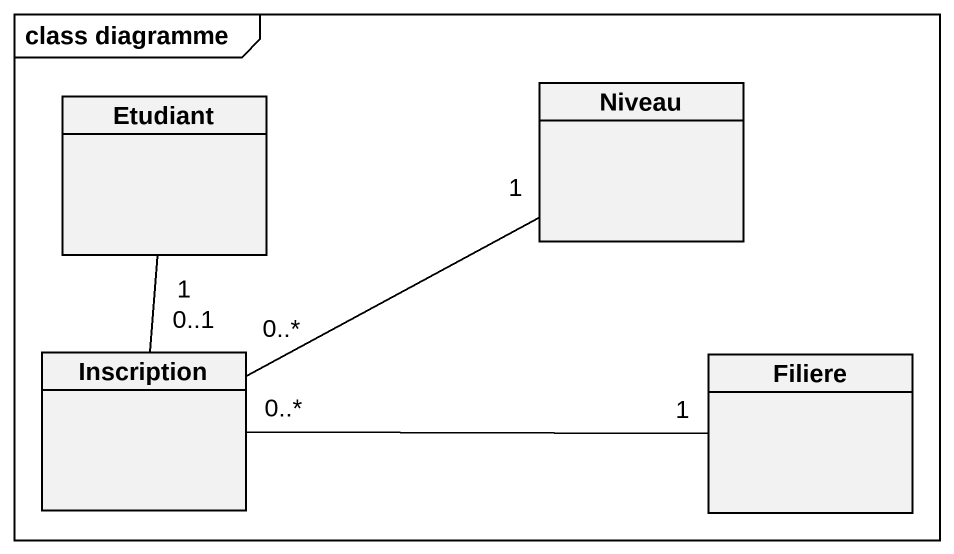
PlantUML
@startuml
mainframe class diagramme
hide circle
hide empty members
class Etudiant
class Niveau
class Inscription
class Filiere
Inscription "0..1" -up- "1" Etudiant
Inscription "0..*" -right- "1" Niveau
Inscription "0..*" -right- "1" Filiere
@enduml
